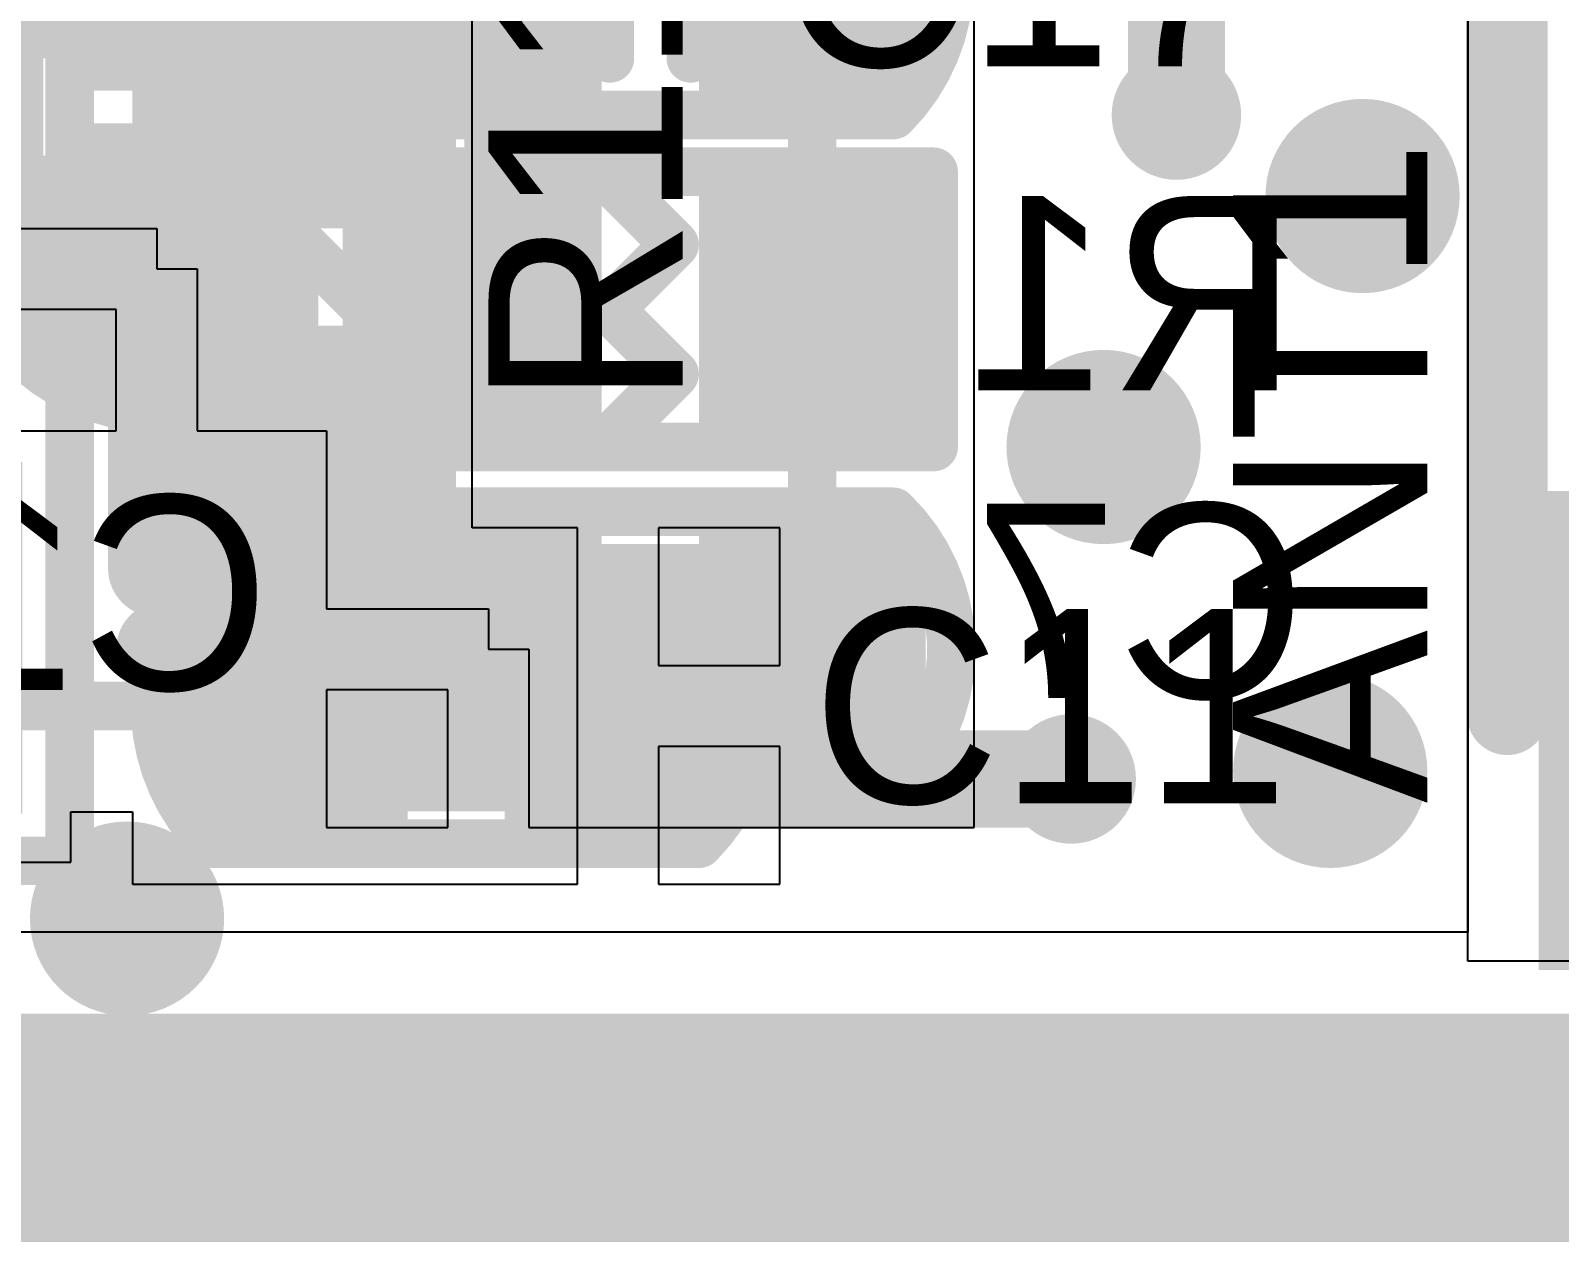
# Model space of a CAD drawing. Extents: x 122.9 to 153, y 141.4 to 165.6.
# Drawn here: x 142.27 to 147.068, y 146.98 to 150.751 of the extents above; entities that cross this region are included whole.
import ezdxf

# ---------------------------------------------------------------- set-up
doc = ezdxf.new("R2010")
doc.units = 0
doc.layers.get('0').update_dxf_attribs({"linetype": 'CONTINUOUS'})
for name, color, linetype in [('BOTTOMLAYER', 5, 'CONTINUOUS'), ('BOTTOMOVERLAY', 54, 'CONTINUOUS'), ('BOTTOMPASTE', 16, 'CONTINUOUS'), ('BOTTOMSOLDER', 6, 'CONTINUOUS'), ('KEEPOUTLAYER', 6, 'CONTINUOUS'), ('MECHANICAL1', 6, 'CONTINUOUS'), ('MECHANICAL2', 216, 'CONTINUOUS'), ('MIDLAYER1', 16, 'CONTINUOUS'), ('MIDLAYER2', 76, 'CONTINUOUS'), ('MULTILAYER', 9, 'CONTINUOUS'), ('TOPLAYER', 1, 'CONTINUOUS'), ('TOPOVERLAY', 2, 'CONTINUOUS'), ('TOPPASTE', 8, 'CONTINUOUS'), ('TOPSOLDER', 216, 'CONTINUOUS')]:
    doc.layers.add(name, color=color, linetype=linetype)

# ---------------------------------------------------------------- blocks, each defined once
blk = doc.blocks.new('C0402_B_14')
at = {"layer": 'BOTTOMLAYER'}
for points in [[(-0.761997, -0.3048), (-0.253997, -0.3048), (-0.761997, 0.3048), (-0.253997, 0.3048)], [(0.253997, -0.3048), (0.761997, -0.3048), (0.253997, 0.3048), (0.761997, 0.3048)]]:
    blk.add_solid(points, dxfattribs=at)
at = {"layer": 'BOTTOMOVERLAY', "const_width": 0.1524}
for points in [[(-0.762003, -0.431792, -0.413008), (-0.762003, 0.431797)], [(0.761995, 0.4318, -0.423003), (0.761995, -0.4318)]]:
    blk.add_lwpolyline(points, format="xyb", dxfattribs=at)
at = {"layer": 'BOTTOMOVERLAY', "const_width": 0.0762}
for points in [[(-0.800103, 0.431797, 1), (-0.723903, 0.431797, 1)], [(-0.8001, 0.4318, 1), (-0.7239, 0.4318, 1)], [(0.723895, 0.4318, 1), (0.800095, 0.4318, 1)], [(0.7239, 0.4318, 1), (0.8001, 0.4318, 1)], [(-0.1651, 0.254, 1), (-0.0889, 0.254, 1)], [(0.0889, 0.254, 1), (0.1651, 0.254, 1)], [(-0.1651, -0.253997, 1), (-0.0889, -0.253997, 1)], [(0.0889, -0.253997, 1), (0.1651, -0.253997, 1)], [(-0.800103, -0.431792, 1), (-0.723903, -0.431792, 1)], [(-0.8001, -0.431795, 1), (-0.7239, -0.431795, 1)], [(0.723895, -0.4318, 1), (0.800095, -0.4318, 1)], [(0.7239, -0.431795, 1), (0.8001, -0.431795, 1)]]:
    blk.add_lwpolyline(points, format="xyb", close=True, dxfattribs=at)
at = {"layer": 'BOTTOMOVERLAY', "const_width": 0.1524}
for points in [[(0.762, 0.4318), (-0.762, 0.4318)], [(-0.127, 0.254), (-0.127, -0.253997)], [(0.127, 0.254), (0.127, -0.253997)], [(0.762, -0.431795), (-0.762, -0.431795)]]:
    blk.add_lwpolyline(points, dxfattribs=at)
at = {"layer": 'BOTTOMPASTE'}
for points in [[(-0.761997, -0.3048), (-0.253997, -0.3048), (-0.761997, 0.3048), (-0.253997, 0.3048)], [(0.253997, -0.3048), (0.761997, -0.3048), (0.253997, 0.3048), (0.761997, 0.3048)]]:
    blk.add_solid(points, dxfattribs=at)
at = {"layer": 'BOTTOMSOLDER'}
for points in [[(-0.863597, -0.4064), (-0.152397, -0.4064), (-0.863597, 0.4064), (-0.152397, 0.4064)], [(0.152397, -0.4064), (0.863597, -0.4064), (0.152397, 0.4064), (0.863597, 0.4064)]]:
    blk.add_solid(points, dxfattribs=at)
blk = doc.blocks.new('C0402_B_17')
at = {"layer": 'BOTTOMLAYER'}
for points in [[(-0.761995, -0.304803), (-0.253995, -0.304803), (-0.761995, 0.304797), (-0.253995, 0.304797)], [(0.253997, -0.3048), (0.761997, -0.3048), (0.253997, 0.3048), (0.761997, 0.3048)]]:
    blk.add_solid(points, dxfattribs=at)
at = {"layer": 'BOTTOMOVERLAY', "const_width": 0.1524}
for points in [[(-0.762005, -0.431795, -0.413008), (-0.762005, 0.431795)], [(0.761995, 0.4318, -0.423003), (0.761995, -0.4318)]]:
    blk.add_lwpolyline(points, format="xyb", dxfattribs=at)
at = {"layer": 'BOTTOMOVERLAY', "const_width": 0.0762}
for points in [[(-0.800105, 0.431795, 1), (-0.723905, 0.431795, 1)], [(-0.800103, 0.431797, 1), (-0.723903, 0.431797, 1)], [(0.723895, 0.4318, 1), (0.800095, 0.4318, 1)], [(0.723897, 0.431797, 1), (0.800097, 0.431797, 1)], [(-0.1651, 0.254, 1), (-0.0889, 0.254, 1)], [(0.0889, 0.253995, 1), (0.1651, 0.253995, 1)], [(-0.1651, -0.253997, 1), (-0.0889, -0.253997, 1)], [(0.088903, -0.254, 1), (0.165103, -0.254, 1)], [(-0.800105, -0.431795, 1), (-0.723905, -0.431795, 1)], [(-0.8001, -0.431795, 1), (-0.7239, -0.431795, 1)], [(0.723895, -0.4318, 1), (0.800095, -0.4318, 1)], [(0.7239, -0.431795, 1), (0.8001, -0.431795, 1)]]:
    blk.add_lwpolyline(points, format="xyb", close=True, dxfattribs=at)
at = {"layer": 'BOTTOMOVERLAY', "const_width": 0.1524}
for points in [[(0.761997, 0.431797), (-0.762003, 0.431797)], [(-0.127, -0.253997), (-0.127, 0.254)], [(0.127003, -0.254), (0.127, 0.253995)], [(0.762, -0.431795), (-0.762, -0.431795)]]:
    blk.add_lwpolyline(points, dxfattribs=at)
at = {"layer": 'BOTTOMPASTE'}
for points in [[(-0.761995, -0.304803), (-0.253995, -0.304803), (-0.761995, 0.304797), (-0.253995, 0.304797)], [(0.253997, -0.3048), (0.761997, -0.3048), (0.253997, 0.3048), (0.761997, 0.3048)]]:
    blk.add_solid(points, dxfattribs=at)
at = {"layer": 'BOTTOMSOLDER'}
for points in [[(-0.863595, -0.406403), (-0.152395, -0.406403), (-0.863595, 0.406397), (-0.152395, 0.406397)], [(0.152397, -0.4064), (0.863597, -0.4064), (0.152397, 0.4064), (0.863597, 0.4064)]]:
    blk.add_solid(points, dxfattribs=at)
blk = doc.blocks.new('C0402_B_20')
at = {"layer": 'BOTTOMLAYER'}
for points in [[(-0.761997, -0.3048), (-0.253997, -0.3048), (-0.761997, 0.3048), (-0.253997, 0.3048)], [(0.253997, -0.3048), (0.761997, -0.3048), (0.253997, 0.3048), (0.761997, 0.3048)]]:
    blk.add_solid(points, dxfattribs=at)
at = {"layer": 'BOTTOMOVERLAY', "const_width": 0.1524}
for points in [[(-0.762003, -0.431792, -0.413008), (-0.762003, 0.431797)], [(0.761995, 0.4318, -0.423003), (0.761995, -0.4318)]]:
    blk.add_lwpolyline(points, format="xyb", dxfattribs=at)
at = {"layer": 'BOTTOMOVERLAY', "const_width": 0.0762}
for points in [[(-0.800103, 0.431797, 1), (-0.723903, 0.431797, 1)], [(-0.8001, 0.4318, 1), (-0.7239, 0.4318, 1)], [(0.723895, 0.4318, 1), (0.800095, 0.4318, 1)], [(0.7239, 0.4318, 1), (0.8001, 0.4318, 1)], [(-0.1651, 0.254, 1), (-0.0889, 0.254, 1)], [(0.0889, 0.254, 1), (0.1651, 0.254, 1)], [(-0.1651, -0.254, 1), (-0.0889, -0.254, 1)], [(0.0889, -0.254, 1), (0.1651, -0.254, 1)], [(-0.800103, -0.431792, 1), (-0.723903, -0.431792, 1)], [(-0.8001, -0.431795, 1), (-0.7239, -0.431795, 1)], [(0.723895, -0.4318, 1), (0.800095, -0.4318, 1)], [(0.7239, -0.431795, 1), (0.8001, -0.431795, 1)]]:
    blk.add_lwpolyline(points, format="xyb", close=True, dxfattribs=at)
at = {"layer": 'BOTTOMOVERLAY', "const_width": 0.1524}
for points in [[(-0.762, 0.4318), (0.762, 0.4318)], [(-0.127, -0.254), (-0.127, 0.254)], [(0.127, -0.254), (0.127, 0.254)], [(-0.762, -0.431795), (0.762, -0.431795)]]:
    blk.add_lwpolyline(points, dxfattribs=at)
at = {"layer": 'BOTTOMPASTE'}
for points in [[(-0.761997, -0.3048), (-0.253997, -0.3048), (-0.761997, 0.3048), (-0.253997, 0.3048)], [(0.253997, -0.3048), (0.761997, -0.3048), (0.253997, 0.3048), (0.761997, 0.3048)]]:
    blk.add_solid(points, dxfattribs=at)
at = {"layer": 'BOTTOMSOLDER'}
for points in [[(-0.863597, -0.4064), (-0.152397, -0.4064), (-0.863597, 0.4064), (-0.152397, 0.4064)], [(0.152397, -0.4064), (0.863597, -0.4064), (0.152397, 0.4064), (0.863597, 0.4064)]]:
    blk.add_solid(points, dxfattribs=at)
blk = doc.blocks.new('C0402_23')
at = {"layer": 'TOPLAYER'}
for points in [[(-0.761997, -0.3048), (-0.253997, -0.3048), (-0.761997, 0.3048), (-0.253997, 0.3048)], [(0.253995, -0.3048), (0.761995, -0.3048), (0.253995, 0.3048), (0.761995, 0.3048)]]:
    blk.add_solid(points, dxfattribs=at)
at = {"layer": 'TOPOVERLAY', "const_width": 0.1524}
for points in [[(-0.762, -0.431797, -0.413008), (-0.762, 0.431792)], [(0.761995, 0.431797, -0.423003), (0.761995, -0.431803)]]:
    blk.add_lwpolyline(points, format="xyb", dxfattribs=at)
at = {"layer": 'TOPOVERLAY', "const_width": 0.0762}
for points in [[(-0.8001, 0.431792, 1), (-0.7239, 0.431792, 1)], [(-0.800097, 0.431795, 1), (-0.723897, 0.431795, 1)], [(0.723895, 0.431797, 1), (0.800095, 0.431797, 1)], [(0.7239, 0.431795, 1), (0.8001, 0.431795, 1)], [(-0.165103, 0.253997, 1), (-0.088903, 0.253997, 1)], [(0.088903, 0.253997, 1), (0.165103, 0.253997, 1)], [(-0.165103, -0.253997, 1), (-0.088903, -0.253997, 1)], [(0.088903, -0.254, 1), (0.165103, -0.254, 1)], [(-0.8001, -0.431797, 1), (-0.7239, -0.431797, 1)], [(-0.800097, -0.431797, 1), (-0.723897, -0.431797, 1)], [(0.723895, -0.431803, 1), (0.800095, -0.431803, 1)], [(0.723903, -0.431797, 1), (0.800103, -0.431797, 1)]]:
    blk.add_lwpolyline(points, format="xyb", close=True, dxfattribs=at)
at = {"layer": 'TOPOVERLAY', "const_width": 0.1524}
for points in [[(0.762, 0.431795), (-0.761997, 0.431795)], [(-0.127003, 0.253997), (-0.127003, -0.253997)], [(0.127003, 0.253997), (0.127003, -0.254)], [(0.762003, -0.431797), (-0.761997, -0.431797)]]:
    blk.add_lwpolyline(points, dxfattribs=at)
at = {"layer": 'TOPPASTE'}
for points in [[(-0.761997, -0.3048), (-0.253997, -0.3048), (-0.761997, 0.3048), (-0.253997, 0.3048)], [(0.253995, -0.3048), (0.761995, -0.3048), (0.253995, 0.3048), (0.761995, 0.3048)]]:
    blk.add_solid(points, dxfattribs=at)
at = {"layer": 'TOPSOLDER'}
for points in [[(-0.863597, -0.4064), (-0.152397, -0.4064), (-0.863597, 0.4064), (-0.152397, 0.4064)], [(0.152395, -0.4064), (0.863595, -0.4064), (0.152395, 0.4064), (0.863595, 0.4064)]]:
    blk.add_solid(points, dxfattribs=at)
blk = doc.blocks.new('R0402_B_38')
at = {"layer": 'BOTTOMLAYER'}
for points in [[(-0.761997, -0.3048), (-0.253997, -0.3048), (-0.761997, 0.3048), (-0.253997, 0.3048)], [(0.253995, -0.3048), (0.761995, -0.3048), (0.253995, 0.3048), (0.761995, 0.3048)]]:
    blk.add_solid(points, dxfattribs=at)
at = {"layer": 'BOTTOMOVERLAY', "const_width": 0.1524}
for points in [[(-0.889003, 0.4318), (-0.889003, -0.431795)], [(0.888997, 0.4318), (-0.889003, 0.4318)], [(0.152397, 0.4318), (-0.0762, 0.2032)], [(0.888997, 0.4318), (0.888995, -0.431795)], [(0.127, 0), (-0.0762, 0.2032)], [(0.127, 0), (-0.0762, -0.2032)], [(0.152397, -0.4318), (-0.0762, -0.2032)], [(0.888995, -0.431795), (-0.889003, -0.431795)]]:
    blk.add_lwpolyline(points, dxfattribs=at)
at = {"layer": 'BOTTOMOVERLAY', "const_width": 0.0762}
for points in [[(-0.927103, 0.4318, 1), (-0.850903, 0.4318, 1)], [(-0.927103, 0.4318, 1), (-0.850903, 0.4318, 1)], [(0.114297, 0.4318, 1), (0.190497, 0.4318, 1)], [(0.850897, 0.4318, 1), (0.927097, 0.4318, 1)], [(0.850897, 0.4318, 1), (0.927097, 0.4318, 1)], [(-0.1143, 0.2032, 1), (-0.0381, 0.2032, 1)], [(-0.1143, 0.2032, 1), (-0.0381, 0.2032, 1)], [(0.0889, 0, 1), (0.1651, 0, 1)], [(0.0889, 0, 1), (0.1651, 0, 1)], [(-0.1143, -0.2032, 1), (-0.0381, -0.2032, 1)], [(-0.1143, -0.2032, 1), (-0.0381, -0.2032, 1)], [(-0.927103, -0.431795, 1), (-0.850903, -0.431795, 1)], [(-0.927103, -0.431795, 1), (-0.850903, -0.431795, 1)], [(0.114297, -0.4318, 1), (0.190497, -0.4318, 1)], [(0.850895, -0.431795, 1), (0.927095, -0.431795, 1)], [(0.850895, -0.431795, 1), (0.927095, -0.431795, 1)]]:
    blk.add_lwpolyline(points, format="xyb", close=True, dxfattribs=at)
at = {"layer": 'BOTTOMPASTE'}
for points in [[(-0.761997, -0.3048), (-0.253997, -0.3048), (-0.761997, 0.3048), (-0.253997, 0.3048)], [(0.253995, -0.3048), (0.761995, -0.3048), (0.253995, 0.3048), (0.761995, 0.3048)]]:
    blk.add_solid(points, dxfattribs=at)
at = {"layer": 'BOTTOMSOLDER'}
for points in [[(-0.863597, -0.4064), (-0.152397, -0.4064), (-0.863597, 0.4064), (-0.152397, 0.4064)], [(0.152395, -0.4064), (0.863595, -0.4064), (0.152395, 0.4064), (0.863595, 0.4064)]]:
    blk.add_solid(points, dxfattribs=at)
blk = doc.blocks.new('R0402_41')
at = {"layer": 'TOPLAYER'}
for points in [[(-0.761995, -0.3048), (-0.253995, -0.3048), (-0.761995, 0.3048), (-0.253995, 0.3048)], [(0.253995, -0.304803), (0.761995, -0.304803), (0.253995, 0.304797), (0.761995, 0.304797)]]:
    blk.add_solid(points, dxfattribs=at)
at = {"layer": 'TOPOVERLAY', "const_width": 0.1524}
for points in [[(-0.888995, 0.431795), (-0.888997, -0.431797)], [(-0.888995, 0.431795), (0.889003, 0.431795)], [(0.152405, 0.431797), (-0.076197, 0.2032)], [(0.889003, 0.431795), (0.889003, -0.4318)], [(-0.076197, 0.2032), (0.127003, 0)], [(0.127003, 0), (-0.076197, -0.2032)], [(-0.076197, -0.2032), (0.152403, -0.4318)], [(-0.888997, -0.431797), (0.889003, -0.4318)]]:
    blk.add_lwpolyline(points, dxfattribs=at)
at = {"layer": 'TOPOVERLAY', "const_width": 0.0762}
for points in [[(-0.927095, 0.431795, 1), (-0.850895, 0.431795, 1)], [(-0.927095, 0.431795, 1), (-0.850895, 0.431795, 1)], [(0.114305, 0.431797, 1), (0.190505, 0.431797, 1)], [(0.850903, 0.431795, 1), (0.927103, 0.431795, 1)], [(0.850903, 0.431795, 1), (0.927103, 0.431795, 1)], [(-0.114297, 0.2032, 1), (-0.038097, 0.2032, 1)], [(-0.114297, 0.2032, 1), (-0.038097, 0.2032, 1)], [(0.088903, 0, 1), (0.165103, 0, 1)], [(0.088903, 0, 1), (0.165103, 0, 1)], [(-0.114297, -0.2032, 1), (-0.038097, -0.2032, 1)], [(-0.114297, -0.2032, 1), (-0.038097, -0.2032, 1)], [(-0.927097, -0.431797, 1), (-0.850897, -0.431797, 1)], [(-0.927097, -0.431797, 1), (-0.850897, -0.431797, 1)], [(0.114303, -0.4318, 1), (0.190503, -0.4318, 1)], [(0.850903, -0.4318, 1), (0.927103, -0.4318, 1)], [(0.850903, -0.4318, 1), (0.927103, -0.4318, 1)]]:
    blk.add_lwpolyline(points, format="xyb", close=True, dxfattribs=at)
at = {"layer": 'TOPPASTE'}
for points in [[(-0.761995, -0.3048), (-0.253995, -0.3048), (-0.761995, 0.3048), (-0.253995, 0.3048)], [(0.253995, -0.304803), (0.761995, -0.304803), (0.253995, 0.304797), (0.761995, 0.304797)]]:
    blk.add_solid(points, dxfattribs=at)
at = {"layer": 'TOPSOLDER'}
for points in [[(-0.863595, -0.4064), (-0.152395, -0.4064), (-0.863595, 0.4064), (-0.152395, 0.4064)], [(0.152395, -0.406403), (0.863595, -0.406403), (0.152395, 0.406397), (0.863595, 0.406397)]]:
    blk.add_solid(points, dxfattribs=at)
blk = doc.blocks.new('OSC4P_2_0X1_6_45')
at = {"layer": 'TOPLAYER'}
for points in [[(-0.250005, 0.149997), (-0.250005, 0.949996), (-1.150003, 0.149997), (-1.150003, 0.949996)], [(1.15, 0.15), (1.15, 0.949998), (0.250002, 0.15), (0.250002, 0.949998)], [(-0.250005, -0.949996), (-0.250005, -0.149997), (-1.150003, -0.949996), (-1.150003, -0.149997)], [(1.15, -0.949998), (1.15, -0.15), (0.250002, -0.949998), (0.250002, -0.15)]]:
    blk.add_solid(points, dxfattribs=at)
at = {"layer": 'TOPOVERLAY'}
for points, const_width in [([(-1.400002, 1.2), (-1.400002, -1.199998)], 0.1524), ([(-1.400002, 1.2), (1.4, 1.2)], 0.1524), ([(1.4, 1.2), (1.4, -1.199998)], 0.1524), ([(-0.100002, 0.950001), (0.1, 0.950001)], 0.1016), ([(-0.1, -0.949998), (0.1, -0.949998)], 0.1016), ([(-1.400002, -1.199998), (1.4, -1.199998)], 0.1524)]:
    blk.add_lwpolyline(points, dxfattribs=dict(at, const_width=const_width))
for points, const_width in [([(-1.438102, 1.2, 1), (-1.361902, 1.2, 1)], 0.0762), ([(-1.438102, 1.2, 1), (-1.361902, 1.2, 1)], 0.0762), ([(1.3619, 1.2, 1), (1.4381, 1.2, 1)], 0.0762), ([(1.3619, 1.2, 1), (1.4381, 1.2, 1)], 0.0762), ([(-0.125402, 0.950001, 1), (-0.074602, 0.950001, 1)], 0.0508), ([(0.0746, 0.950001, 1), (0.1254, 0.950001, 1)], 0.0508), ([(-0.1254, -0.949998, 1), (-0.0746, -0.949998, 1)], 0.0508), ([(0.0746, -0.949998, 1), (0.1254, -0.949998, 1)], 0.0508), ([(-1.454198, -1.380401, 1), (-1.708198, -1.380401, 1)], 0.3556), ([(-1.438102, -1.199998, 1), (-1.361902, -1.199998, 1)], 0.0762), ([(-1.438102, -1.199998, 1), (-1.361902, -1.199998, 1)], 0.0762), ([(1.3619, -1.199998, 1), (1.4381, -1.199998, 1)], 0.0762), ([(1.3619, -1.199998, 1), (1.4381, -1.199998, 1)], 0.0762), ([(-1.797098, -1.380401, 1), (-1.619298, -1.380401, 1)], 0.1778), ([(-1.543098, -1.380401, 1), (-1.365298, -1.380401, 1)], 0.1778)]:
    blk.add_lwpolyline(points, format="xyb", close=True, dxfattribs=dict(at, const_width=const_width))
at = {"layer": 'TOPPASTE'}
for points in [[(-0.250005, 0.149997), (-0.250005, 0.949996), (-1.150003, 0.149997), (-1.150003, 0.949996)], [(1.15, 0.15), (1.15, 0.949998), (0.250002, 0.15), (0.250002, 0.949998)], [(-0.250005, -0.949996), (-0.250005, -0.149997), (-1.150003, -0.949996), (-1.150003, -0.149997)], [(1.15, -0.949998), (1.15, -0.15), (0.250002, -0.949998), (0.250002, -0.15)]]:
    blk.add_solid(points, dxfattribs=at)
at = {"layer": 'TOPSOLDER'}
for points in [[(-0.148405, 0.048397), (-0.148405, 1.051596), (-1.251603, 0.048397), (-1.251603, 1.051596)], [(1.2516, 0.0484), (1.2516, 1.051598), (0.148402, 0.0484), (0.148402, 1.051598)], [(-0.148405, -1.051596), (-0.148405, -0.048397), (-1.251603, -1.051596), (-1.251603, -0.048397)], [(1.2516, -1.051598), (1.2516, -0.0484), (0.148402, -1.051598), (0.148402, -0.0484)]]:
    blk.add_solid(points, dxfattribs=at)
blk = doc.blocks.new('ANT_6_2MM_47')
at = {"layer": 'TOPOVERLAY', "const_width": 0.254}
blk.add_lwpolyline([(3.100001, -1.4), (-3.099996, -1.4)], dxfattribs=at)
at = {"layer": 'TOPOVERLAY', "const_width": 0.127}
blk.add_lwpolyline([(3.036501, -1.4, 1), (3.163501, -1.4, 1)], format="xyb", close=True, dxfattribs=at)
at = {"layer": 'TOPSOLDER'}
blk.add_solid([(2.398403, -1.3016), (3.9016, -1.3016), (2.398403, 1.3016), (3.9016, 1.3016)], dxfattribs=at)

msp = doc.modelspace()

# ---------------------------------------------------------------- linework, layer by layer
at = {"layer": 'BOTTOMLAYER'}
for p, q in [((146.780601, 155.758797), (146.780601, 147.9218)), ((145.231198, 150.358602), (145.231198, 151.358204)), ((145.231198, 149.317202), (145.231198, 150.358602)), ((142.107001, 150.130005), (142.666055, 150.130005)), ((142.666055, 150.130005), (142.666055, 150.003259)), ((142.666055, 150.003259), (142.792801, 150.003259)), ((142.792801, 150.003259), (142.792801, 149.495005)), ((142.538801, 149.876005), (142.107001, 149.876005)), ((142.538801, 149.495005), (142.538801, 149.876005)), ((142.107001, 149.495005), (142.538801, 149.495005)), ((142.792801, 149.495005), (143.199206, 149.495005)), ((143.199206, 149.495005), (143.199206, 149.368002)), ((143.199206, 149.368002), (143.199203, 149.368002)), ((143.199203, 149.368002), (143.199203, 148.936202)), ((145.231198, 148.250402), (145.231198, 149.317202)), ((143.199203, 148.936202), (143.707457, 148.936202)), ((143.707457, 148.936202), (143.707457, 148.809456)), ((143.707457, 148.809456), (143.834203, 148.809456)), ((143.834203, 148.809456), (143.834203, 148.250402)), ((143.580203, 148.682202), (143.199203, 148.682202)), ((143.199203, 148.682202), (143.199203, 148.250402)), ((143.580203, 148.250402), (143.580203, 148.682202)), ((143.199203, 148.250402), (143.580203, 148.250402)), ((143.834203, 148.250402), (145.231198, 148.250402)), ((146.780601, 147.9218), (130.026001, 147.9218))]:
    msp.add_line(p, q, dxfattribs=at)
for points, const_width in [([(143.707206, 149.876002), (143.707206, 150.917399)], 0.1524), ([(144.723198, 149.876002), (144.723198, 150.917402)], 0.1524), ([(142.665801, 149.063202), (142.665801, 150.003005)], 0.3048), ([(144.723198, 148.809202), (144.723198, 149.876002)], 0.1524), ([(142.691201, 148.809202), (143.707203, 148.809202)], 0.3048)]:
    msp.add_lwpolyline(points, dxfattribs=dict(at, const_width=const_width))
for points, const_width in [([(145.764601, 150.485602, 1), (145.967801, 150.485602, 1)], 0.2032), ([(146.298001, 150.231602, 1), (146.602801, 150.231602, 1)], 0.3048), ([(142.589601, 150.003005, 1), (142.742001, 150.003005, 1)], 0.1524), ([(143.669106, 149.876002, 1), (143.745306, 149.876002, 1)], 0.0762), ([(144.685098, 149.876002, 1), (144.761298, 149.876002, 1)], 0.0762), ([(144.685098, 149.876002, 1), (144.761298, 149.876002, 1)], 0.0762), ([(145.485201, 149.444202, 1), (145.790001, 149.444202, 1)], 0.3048), ([(142.589601, 149.063202, 1), (142.742001, 149.063202, 1)], 0.1524), ([(142.615001, 148.809202, 1), (142.767401, 148.809202, 1)], 0.1524), ([(143.631003, 148.809202, 1), (143.783403, 148.809202, 1)], 0.1524), ([(144.685098, 148.809202, 1), (144.761298, 148.809202, 1)], 0.0762), ([(146.196401, 148.428202, 1), (146.501201, 148.428202, 1)], 0.3048), ([(145.434401, 148.402802, 1), (145.637601, 148.402802, 1)], 0.2032)]:
    msp.add_lwpolyline(points, format="xyb", close=True, dxfattribs=dict(at, const_width=const_width))
at = {"layer": 'KEEPOUTLAYER', "const_width": 0.1524}
msp.add_lwpolyline([(130.026001, 147.590002), (149.026001, 147.590002)], dxfattribs=at)
at = {"layer": 'MECHANICAL1', "const_width": 0.1524}
msp.add_lwpolyline([(130.026001, 147.590002), (149.026001, 147.590002)], dxfattribs=at)
at = {"layer": 'MECHANICAL2', "const_width": 2.999999}
msp.add_lwpolyline([(142.026, 146.090002), (149.026001, 146.090002)], dxfattribs=at)
at = {"layer": 'MECHANICAL2', "const_width": 1.5}
msp.add_lwpolyline([(141.276001, 146.090002, 1), (142.775998, 146.090002, 1)], format="xyb", close=True, dxfattribs=at)
at = {"layer": 'MIDLAYER1'}
for p, q in [((146.780601, 155.758797), (146.780601, 147.9218)), ((146.780601, 147.9218), (130.026001, 147.9218))]:
    msp.add_line(p, q, dxfattribs=at)
for points, const_width in [([(145.764601, 150.485602, 1), (145.967801, 150.485602, 1)], 0.2032), ([(146.298001, 150.231602, 1), (146.602801, 150.231602, 1)], 0.3048), ([(145.485201, 149.444202, 1), (145.790001, 149.444202, 1)], 0.3048), ([(146.196401, 148.428202, 1), (146.501201, 148.428202, 1)], 0.3048), ([(145.434401, 148.402802, 1), (145.637601, 148.402802, 1)], 0.2032)]:
    msp.add_lwpolyline(points, format="xyb", close=True, dxfattribs=dict(at, const_width=const_width))
at = {"layer": 'MIDLAYER2'}
for p, q in [((146.780601, 155.758797), (146.780601, 147.9218)), ((146.780601, 147.9218), (130.026001, 147.9218))]:
    msp.add_line(p, q, dxfattribs=at)
for points, const_width in [([(145.764601, 150.485602, 1), (145.967801, 150.485602, 1)], 0.2032), ([(146.298001, 150.231602, 1), (146.602801, 150.231602, 1)], 0.3048), ([(145.485201, 149.444202, 1), (145.790001, 149.444202, 1)], 0.3048), ([(146.196401, 148.428202, 1), (146.501201, 148.428202, 1)], 0.3048), ([(145.434401, 148.402802, 1), (145.637601, 148.402802, 1)], 0.2032)]:
    msp.add_lwpolyline(points, format="xyb", close=True, dxfattribs=dict(at, const_width=const_width))
at = {"layer": 'MULTILAYER'}
for p, q in [((146.780601, 147.831302), (146.780601, 155.758797)), ((149.777801, 147.831302), (146.780601, 147.831302))]:
    msp.add_line(p, q, dxfattribs=at)
for points, const_width in [([(145.764601, 150.485602, 1), (145.967801, 150.485602, 1)], 0.2032), ([(146.298001, 150.231602, 1), (146.602801, 150.231602, 1)], 0.3048), ([(145.485201, 149.444202, 1), (145.790001, 149.444202, 1)], 0.3048), ([(146.196401, 148.428202, 1), (146.501201, 148.428202, 1)], 0.3048), ([(145.434401, 148.402802, 1), (145.637601, 148.402802, 1)], 0.2032)]:
    msp.add_lwpolyline(points, format="xyb", close=True, dxfattribs=dict(at, const_width=const_width))
at = {"layer": 'TOPLAYER'}
for p, q in [((146.780601, 152.238202), (146.780601, 147.9218)), ((143.656403, 149.977597), (143.656403, 150.993597)), ((143.656401, 149.190202), (143.656401, 149.977597)), ((143.656401, 149.977597), (143.656403, 149.977597)), ((143.986598, 149.190202), (143.656401, 149.190202)), ((143.986598, 148.631148), (143.986598, 149.190202)), ((144.621598, 149.190202), (144.240598, 149.190202)), ((144.240598, 149.190202), (144.240598, 148.758402)), ((144.621598, 148.758402), (144.621598, 149.190202)), ((144.240598, 148.758402), (144.621598, 148.758402)), ((143.986598, 148.072602), (143.986598, 148.631148)), ((144.621598, 148.504402), (144.240598, 148.504402)), ((144.240598, 148.504402), (144.240598, 148.072602)), ((144.621598, 148.072602), (144.621598, 148.504402)), ((142.396596, 148.141799), (142.396596, 148.299609)), ((142.396596, 148.299609), (142.589606, 148.299609)), ((142.589606, 148.299609), (142.589606, 148.072602)), ((140.769604, 148.141799), (142.396596, 148.141799)), ((142.589606, 148.072602), (143.986598, 148.072602)), ((144.240598, 148.072602), (144.621598, 148.072602)), ((146.780601, 147.9218), (130.026001, 147.9218))]:
    msp.add_line(p, q, dxfattribs=at)
for points, const_width in [([(142.047798, 151.560802), (143.110303, 150.498297)], 0.1524), ([(145.866201, 150.485602), (145.866201, 151.019002)], 0.3048), ([(143.097601, 148.631407), (143.097601, 149.469607)], 0.1524), ([(141.956988, 148.631407), (143.097601, 148.631407)], 0.1524), ([(143.097601, 148.631407), (143.097606, 148.631402)], 0.1524), ([(144.113598, 148.402802), (145.536001, 148.402802)], 0.3048)]:
    msp.add_lwpolyline(points, dxfattribs=dict(at, const_width=const_width))
for points, const_width in [([(145.764601, 150.485602, 1), (145.967801, 150.485602, 1)], 0.2032), ([(145.790001, 150.485602, 1), (145.942401, 150.485602, 1)], 0.1524), ([(143.072203, 150.498297, 1), (143.148403, 150.498297, 1)], 0.0762), ([(146.298001, 150.231602, 1), (146.602801, 150.231602, 1)], 0.3048), ([(145.485201, 149.444202, 1), (145.790001, 149.444202, 1)], 0.3048), ([(143.059501, 149.469607, 1), (143.135701, 149.469607, 1)], 0.0762), ([(143.059501, 148.631407, 1), (143.135701, 148.631407, 1)], 0.0762), ([(143.059501, 148.631407, 1), (143.135701, 148.631407, 1)], 0.0762), ([(143.059501, 148.631407, 1), (143.135701, 148.631407, 1)], 0.0762), ([(143.059506, 148.631402, 1), (143.135706, 148.631402, 1)], 0.0762), ([(146.196401, 148.428202, 1), (146.501201, 148.428202, 1)], 0.3048), ([(145.434401, 148.402802, 1), (145.637601, 148.402802, 1)], 0.2032), ([(144.037398, 148.402802, 1), (144.189798, 148.402802, 1)], 0.1524), ([(145.459801, 148.402802, 1), (145.612201, 148.402802, 1)], 0.1524)]:
    msp.add_lwpolyline(points, format="xyb", close=True, dxfattribs=dict(at, const_width=const_width))

# ---------------------------------------------------------------- block references
for name, p, rotation in [('ANT_6_2MM_47', (148.304601, 151.704802), 270), ('C0402_B_17', (142.665801, 150.511002), 270), ('C0402_B_14', (144.215201, 150.917402), 180), ('OSC4P_2_0X1_6_45', (141.192601, 149.545802), 90), ('R0402_41', (143.097601, 149.977602), 90), ('R0402_B_38', (144.215201, 149.876002), 180), ('C0402_B_20', (144.215201, 148.809202), 360), ('C0402_23', (143.605601, 148.631402), 180)]:
    msp.add_blockref(name, p, dxfattribs=dict(rotation=rotation))

# ---------------------------------------------------------------- texts
at = {"layer": 'BOTTOMOVERLAY', "text_generation_flag": 2}
for s, p in [('R1', (146.247201, 149.622002)), ('C1', (143.021401, 148.682202)), ('C7', (146.272601, 148.656802))]:
    msp.add_text(s, height=0.6096, rotation=360, dxfattribs=at).set_placement(p)
at = {"layer": 'TOPOVERLAY'}
for s, rotation, p in [('C17', 360, (144.621601, 150.638002)), ('R11', 90, (144.316801, 149.571202)), ('ANT1', 90, (146.653601, 148.326348)), ('C11', 360, (144.723201, 148.326602))]:
    msp.add_text(s, height=0.6096, rotation=rotation, dxfattribs=at).set_placement(p)

doc.saveas('drawing.dxf')
